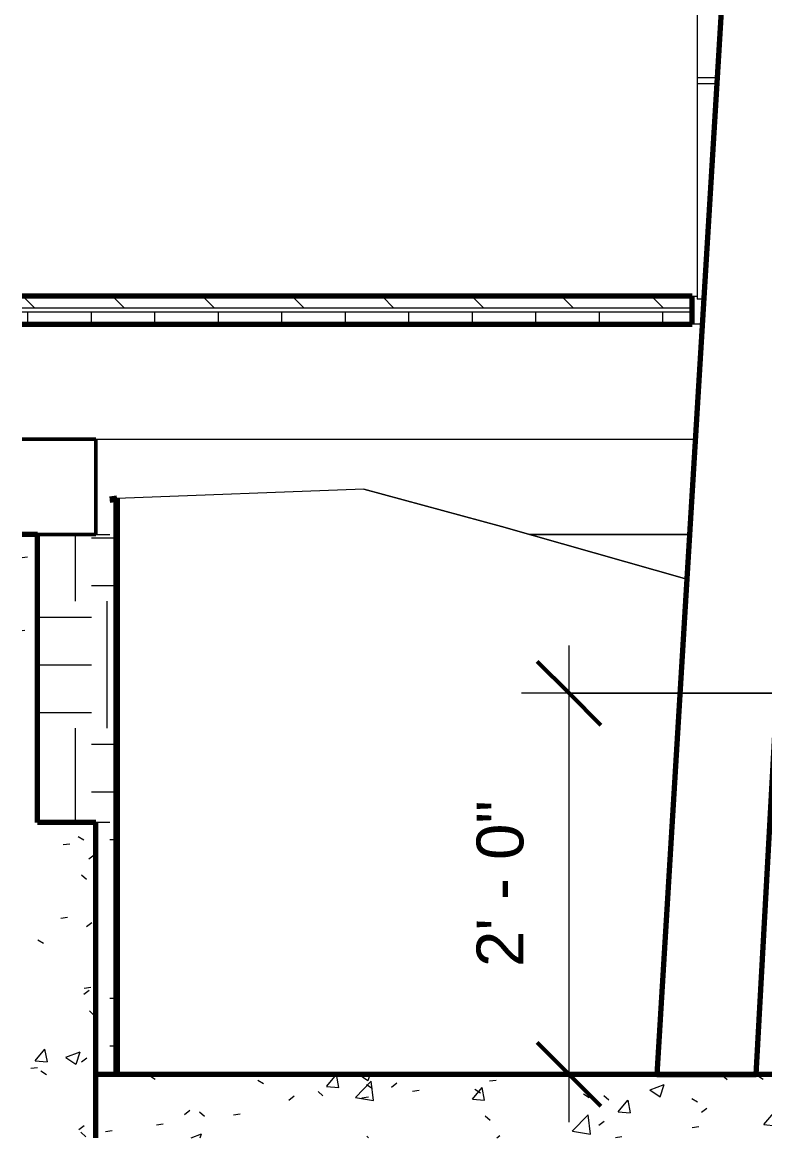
# Model space of a CAD drawing. Header units: inches. Extents: x -536 to 545, y -65 to 280.
# Drawn here: x 373.4 to 420.1, y -50.5 to 19.7 of the extents above; entities that cross this region are included whole.
import ezdxf

# ---------------------------------------------------------------- set-up
doc = ezdxf.new("R2010")
doc.units = ezdxf.units.IN
doc.header["$MEASUREMENT"] = 0
for name, color, linetype, lineweight in [('A-ANNO-DIMS', 211, 'Continuous', 9), ('A-ANNO-DIMS-32', 211, 'Continuous', 9), ('A-FLOR', 192, 'Continuous', 13), ('A-FLOR-MCUT', 51, 'Continuous', 18), ('A-FLOR-PATT', 8, 'Continuous', 13), ('A-WALL', 113, 'Continuous', 13), ('A-WALL-PATT', 111, 'Continuous', 13), ('C-TOPO', 7, 'Continuous', 9), ('M-HVAC-CDFF', 50, 'Continuous', 9), ('S-BEAM', 12, 'Continuous', 9), ('S-FNDN', 32, 'Continuous', 13)]:
    doc.layers.add(name, color=color, linetype=linetype, lineweight=lineweight)
doc.styles.add('Arial', font='arial.ttf', dxfattribs={"height": 2.950599})
doc.dimstyles.new('Linear_wCenter_-_3_32__Arial', dxfattribs={"dimscale": 12, "dimtxt": 3, "dimasz": 0.333333, "dimexe": 0.25, "dimexo": 0.166667, "dimgap": 0.166667, "dimtad": 1, "dimdec": 0, "dimzin": 1, "dimdsep": 46, "dimlunit": 4, "dimtxsty": 'Arial', "dimblk1": 'OBLIQUE', "dimblk2": 'OBLIQUE', "dimsah": 1, "dimcen": 0.09, "dimdle": 0.25, "dimazin": 0, "dimtfac": 1, "dimtdec": 4, "dimtix": 1, "dimtmove": 0, "dimatfit": 3, "dimfxl": 1, "dimtvp": 1, "dimtfill": 1, "dimfrac": 2, "dimtolj": 1, "dimtzin": 0, "dimarcsym": 2})
pattern_1 = [(50, (433.727, 72.288), (9.18064, -0.8031), [0.96, -10.56]), (355, (433.727, 72.288), (-1.7756, 9.6284), [0.768, -8.448]), (100.451, (434.492, 72.221), (7.4051, 8.82464), [0.816, -8.975]), (46.184, (433.727, 74.848), (13.6606, -2.1188), [1.44, -15.84]), (96.636, (434.866, 74.671), (11.9632, 12.469), [1.224, -13.462]), (351.184, (433.727, 74.848), (11.9633, 12.4688), [1.152, -12.672]), (21, (435.007, 74.208), (7.64023, -5.15327), [0.96, -10.56]), (326, (435.007, 74.208), (3.115, 9.282), [0.768, -8.448]), (71.451, (435.644, 73.779), (10.7549, 4.12814), [0.816, -8.975]), (37.5, (433.727, 72.288), (0.15515, 4.260964), [0.422, -7.923, 0.422, -8.154, -8.48]), (37.5, (433.727, 72.288), (0.15515, 4.260964), [-16.922, 0.422, -8.058]), (7.5, (433.727, 72.288), (3.36682, 5.04865), [0.422, -4.467, 0.422, -7.731, -3.232]), (7.5, (433.727, 72.288), (3.36682, 5.04865), [-13.043, 0.422, -2.81]), (327.5, (430.873, 72.288), (6.83305, -0.28859), [0.422, -2.778, 0.422, -9.562, -13.248]), (327.5, (430.873, 72.288), (6.83305, -0.28859), [-13.184, 0.422, -12.826]), (317.5, (429.593, 72.288), (7.46493, 1.28143), [0.422, -3.738, 0.422, -6.208, -9.408]), (317.5, (429.593, 72.288), (7.46493, 1.28143), [-10.79, 0.422, -8.986])]

# ---------------------------------------------------------------- blocks, each defined once
blk = doc.blocks.new('Dimension Lumber - 6_x6_-1037467-Fireplace - Section - West')
at = {"layer": 'S-BEAM', "lineweight": 50}
for p, q in [((378.004, -6.5), (373.379, -6.5)), ((378.004, -12.5), (378.004, -6.5)), ((373.379, -12.5), (378.004, -12.5))]:
    blk.add_line(p, q, dxfattribs=at)
at = {"layer": 'S-BEAM'}
for p, q in [((378.004, -6.5), (415.775, -6.5)), ((378.004, -12.5), (378.894, -12.5)), ((405.329, -12.5), (415.412, -12.5))]:
    blk.add_line(p, q, dxfattribs=at)
blk = doc.blocks.new('Walls 7 - Walls 7-1353541-Fireplace - Section - West')
at = {"layer": 'A-WALL', "lineweight": 70}
for p, q in [((419.955, 62.619), (413.355, -46.5)), ((419.602, -46.5), (425.455, 60.377)), ((413.355, -46.5), (419.602, -46.5))]:
    blk.add_line(p, q, dxfattribs=at)
blk = doc.blocks.new('FP_108-Fireplace - Section - West')
at = {"layer": 'M-HVAC-CDFF'}
for p, q in [((415.884, 85.625), (415.884, 2.313)), ((415.935, 16.25), (415.87, 16.25)), ((416.11, 16.25), (415.935, 16.25)), ((416.391, 16.25), (416.11, 16.25)), ((416.775, 16.25), (416.391, 16.25)), ((417.151, 16.25), (416.775, 16.25)), ((415.935, 15.875), (415.87, 15.875)), ((416.11, 15.875), (415.935, 15.875)), ((416.391, 15.875), (416.11, 15.875)), ((416.775, 15.875), (416.391, 15.875)), ((417.128, 15.875), (416.775, 15.875))]:
    blk.add_line(p, q, dxfattribs=at)
blk = doc.blocks.new('Air Terminals 1 - Air Terminals 1-1437513-Fireplace - Section - West')
at = {"layer": 'M-HVAC-CDFF'}
blk.add_line((416.252, 2.313), (415.899, 2.313), dxfattribs=at)
blk.add_blockref('FP_108-Fireplace - Section - West', (0, 0), dxfattribs=at)
blk = doc.blocks.new('DIMBLOCK24-Fireplace - Section - West')
at = {"layer": 'A-ANNO-DIMS-32'}
for p, q in [((407.819, -49.5), (407.819, -19.5)), ((424.163, -22.5), (404.819, -22.5)), ((407.819, -22.5), (424.163, -22.5)), ((423.355, -46.5), (404.819, -46.5)), ((407.819, -46.5), (423.355, -46.5))]:
    blk.add_line(p, q, dxfattribs=at)
at = {"layer": 'A-ANNO-DIMS-32', "lineweight": 50}
for p, q in [((407.819, -22.5), (405.819, -20.5)), ((407.819, -22.5), (409.819, -24.5)), ((407.819, -46.5), (405.819, -44.5)), ((407.819, -46.5), (409.819, -48.5))]:
    blk.add_line(p, q, dxfattribs=at)
at = {"layer": 'A-ANNO-DIMS-32', "color": 0, "insert": (401.992, -39.738), "char_height": 2.9506, "width": 12.57231, "attachment_point": 1, "rotation": 90, "line_spacing_factor": 0.938532, "style": 'Arial', "bg_fill": 3, "box_fill_scale": 1.25, "bg_fill_color": 0, "bg_fill_transparency": 0}
blk.add_mtext('2\' - 0"', dxfattribs=at)
blk = doc.blocks.new('_Oblique')
at = {"color": 0, "linetype": 'ByBlock', "lineweight": -2}
blk.add_line((-0.5, -0.5), (0.5, 0.5), dxfattribs=at)

msp = doc.modelspace()

# ---------------------------------------------------------------- hatches: boundary and pattern name
at = {"layer": 'A-FLOR-PATT', "lineweight": 9}
h = msp.add_hatch(dxfattribs=at)
h.set_pattern_fill('FP_112', color=256, style=0, pattern_type=2)
h.set_pattern_definition([(135, (433.727, 72.288), (-2.82843, -2.82843), [])])
h.paths.add_polyline_path([(373.3795, 1.75), (415.56615, 1.75), (415.56615, 2.5), (373.3795, 2.5)], flags=0)
h = msp.add_hatch(dxfattribs=at)
h.set_pattern_fill('FP_114', color=256, style=0, pattern_type=2)
h.set_pattern_definition([(90, (433.727, 72.288), (-4, 2e-16), [])])
h.paths.add_polyline_path([(373.3795, 0.75), (415.56615, 0.75), (415.56615, 1.5), (373.3795, 1.5)], flags=0)
h = msp.add_hatch(dxfattribs=at)
h.set_pattern_fill('FP_111', color=256, style=0, pattern_type=2)
h.set_pattern_definition(pattern_1)
h.paths.add_polyline_path([(515.39316, -50.48368), (535.68083, -50.48368), (535.68083, -46.5), (378.00403, -46.5), (378.00403, -50.48368), (495.1055, -50.48368)], flags=0)
at = {"layer": 'A-WALL-PATT', "lineweight": 9}
h = msp.add_hatch(dxfattribs=at)
h.set_pattern_fill('FP_111', color=256, style=0, pattern_type=2)
h.set_pattern_definition(pattern_1)
h.paths.add_polyline_path([(375.12074, -50.48368), (378.00403, -50.48368), (378.00403, -30.63462), (374.3288, -30.63462), (374.3288, -12.5), (373.3795, -12.5), (373.3795, -50.48368)], flags=0)
at = {"layer": 'C-TOPO'}
h = msp.add_hatch(dxfattribs=at)
h.set_pattern_fill('FP_109', color=256, style=0, pattern_type=2)
h.set_pattern_definition([(0, (433.727, 72.288), (8, 8), [8, -8]), (0, (433.727, 75.288), (8, 8), [8, -8]), (0, (433.727, 78.288), (8, 8), [8, -8]), (90, (434.727, 79.288), (-8, 8), [8, -8]), (90, (437.727, 79.288), (-8, 8), [8, -8]), (90, (440.727, 79.288), (-8, 8), [8, -8])])
h.paths.add_polyline_path([(378.89372, -46.5), (379.33566, -46.5), (379.33566, -10.22487), (378.89372, -10.29799), (378.89372, -12.5), (374.3288, -12.5), (374.3288, -30.63462), (378.89372, -30.63462)], flags=0)

# ---------------------------------------------------------------- linework, layer by layer
at = {"layer": 'A-FLOR', "lineweight": 70}
for p, q in [((415.56615, 2.5), (373.3795, 2.5)), ((415.56615, 0.75), (415.56615, 2.5)), ((373.3795, 0.75), (415.56615, 0.75))]:
    msp.add_line(p, q, dxfattribs=at)
at = {"layer": 'A-FLOR', "lineweight": 18}
for p, q in [((415.56615, 2.5), (415.89884, 2.5)), ((416.2132, 0.75), (415.56615, 0.75))]:
    msp.add_line(p, q, dxfattribs=at)
at = {"layer": 'A-FLOR-MCUT'}
for p, q in [((415.56615, 1.75), (373.3795, 1.75)), ((415.56615, 1.5), (373.3795, 1.5))]:
    msp.add_line(p, q, dxfattribs=at)
at = {"layer": 'C-TOPO'}
for p, q in [((394.9023, -9.65599), (379.33565, -10.22487)), ((394.9023, -9.65599), (379.33565, -10.22487)), ((403.5672, -12), (394.9023, -9.65599)), ((394.9023, -9.65599), (403.5672, -12)), ((379.33565, -10.22487), (378.89371, -10.29799)), ((379.33565, -10.22487), (379.33565, -25.06231)), ((415.24158, -15.31405), (403.5672, -12)), ((403.5672, -12), (415.24158, -15.31405)), ((379.33565, -25.06231), (379.33565, -46.5))]:
    msp.add_line(p, q, dxfattribs=at)
at = {"layer": 'C-TOPO', "lineweight": 90}
msp.add_line((378.89372, -10.29799), (379.33566, -10.22487), dxfattribs=at)
at = {"layer": 'C-TOPO', "lineweight": 90, "flags": 128}
msp.add_lwpolyline([(379.33566, -46.5), (379.33566, -25.06233), (379.33566, -10.22487)], dxfattribs=at)
at = {"layer": 'S-FNDN', "lineweight": 70}
for p, q in [((374.3288, -12.5), (373.3795, -12.5)), ((374.3288, -30.63462), (374.3288, -12.5)), ((378.00403, -30.63462), (374.3288, -30.63462)), ((378.00403, -50.48368), (378.00403, -30.63462)), ((456.95336, -46.5), (378.00403, -46.5))]:
    msp.add_line(p, q, dxfattribs=at)
at = {"layer": 'S-FNDN', "lineweight": 18}
for p, q in [((415.41178, -12.5), (405.32854, -12.5)), ((378.89372, -30.63462), (378.00403, -30.63462))]:
    msp.add_line(p, q, dxfattribs=at)

# ---------------------------------------------------------------- block references
at = {"layer": 'A-WALL', "lineweight": 18}
msp.add_blockref('Walls 7 - Walls 7-1353541-Fireplace - Section - West', (0, 0), dxfattribs=at)
at = {"layer": 'M-HVAC-CDFF'}
msp.add_blockref('Air Terminals 1 - Air Terminals 1-1437513-Fireplace - Section - West', (0, 0), dxfattribs=at)
at = {"layer": 'S-BEAM'}
msp.add_blockref('Dimension Lumber - 6_x6_-1037467-Fireplace - Section - West', (0, 0), dxfattribs=at)

# ---------------------------------------------------------------- next in the draw order: dimensions: what is measured, and where the dimension line sits
at = {"layer": 'A-ANNO-DIMS'}
dim = msp.add_linear_dim(base=(407.81912, -22.5), p1=(425.35531, -46.5), p2=(426.16263, -22.5), angle=90, dimstyle='Linear_wCenter_-_3_32__Arial', override={"dimpost": '<>', "dimfxl": 24.013575}, dxfattribs=at)
dim.commit()
dim.dimension.update_dxf_attribs({"geometry": 'DIMBLOCK24-Fireplace - Section - West', "text_midpoint": (404.31263, -34.5)})

doc.saveas('drawing.dxf')
